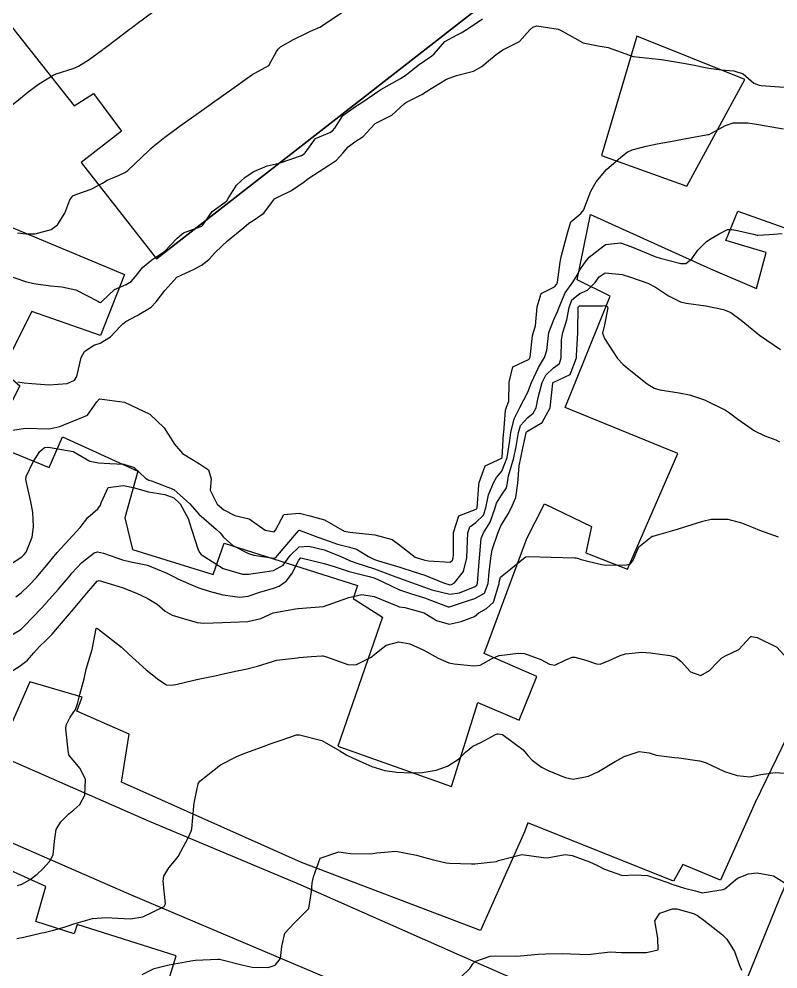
# Model space of a CAD drawing. Header units: metres. Extents: x 318500 to 325275, y 7408834 to 7428799.
# Drawn here: x 321694.2 to 321754.5, y 7415298 to 7415373.5 of the extents above; entities that cross this region are included whole.
import ezdxf

# ---------------------------------------------------------------- set-up
doc = ezdxf.new("R2010")
doc.units = ezdxf.units.M
doc.header["$MEASUREMENT"] = 0
for name, color, linetype in [('Curvas de Nivel 1m', 11, 'Continuous'), ('Curvas de Nivel 5m', 15, 'Continuous'), ('Edificações', 30, 'Continuous'), ('Vias Primárias', 230, 'Continuous')]:
    doc.layers.add(name, color=color, linetype=linetype)

msp = doc.modelspace()

# ---------------------------------------------------------------- linework, layer by layer
at = {"layer": 'Curvas de Nivel 1m', "flags": 128}
for points, elevation in [([(321693.563, 7415366.558), (321694.336, 7415367.169), (321694.955, 7415367.683), (321695.803, 7415368.31), (321696.969, 7415369.035), (321697.197, 7415369.137), (321698.532, 7415369.561), (321698.98, 7415369.744), (321699.821, 7415370.264), (321700.908, 7415371.081), (321700.957, 7415371.124), (321701.001, 7415371.154), (321702.099, 7415371.984), (321703.024, 7415372.676), (321703.243, 7415372.84), (321703.528, 7415373.053), (321705.042, 7415374.182)], 742), ([(321694.139, 7415356.506), (321694.803, 7415356.436), (321695.534, 7415356.422), (321696.806, 7415356.782), (321697.31, 7415357.133), (321697.883, 7415358.065), (321698.272, 7415359.119), (321698.521, 7415359.439), (321698.847, 7415359.589), (321699.981, 7415359.966), (321700.861, 7415360.467), (321701.247, 7415360.693), (321702.135, 7415361.067), (321702.643, 7415361.292), (321702.874, 7415361.453), (321704.524, 7415363.035), (321704.714, 7415363.212), (321704.895, 7415363.366), (321705.827, 7415364.096), (321706.919, 7415364.92), (321706.965, 7415364.954), (321707.027, 7415364.999), (321708.133, 7415365.787), (321708.941, 7415366.359), (321709.304, 7415366.615), (321709.799, 7415366.967), (321710.958, 7415367.798), (321712.547, 7415368.926), (321712.792, 7415369.104), (321712.974, 7415369.189), (321714.086, 7415369.807), (321714.692, 7415370.903), (321714.808, 7415371.097), (321715.006, 7415371.273), (321716.044, 7415371.855), (321717.022, 7415372.353), (321717.373, 7415372.517), (321718.132, 7415372.853), (321719.036, 7415373.463), (321719.864, 7415374.01)], 743), ([(321693.228, 7415353.183), (321694.752, 7415352.643), (321695.42, 7415352.483), (321696.748, 7415352.308), (321697.645, 7415352.228), (321698.743, 7415351.979), (321700.503, 7415351.083), (321700.643, 7415350.995), (321700.729, 7415350.98), (321700.789, 7415351.02), (321700.841, 7415351.079), (321701.817, 7415351.997), (321702.75, 7415352.42), (321703.158, 7415352.65), (321703.487, 7415353.049), (321704.041, 7415353.77), (321704.78, 7415354.374), (321705.186, 7415354.622), (321705.792, 7415355.015), (321706.801, 7415356.087), (321707.293, 7415356.507), (321708.606, 7415356.982), (321708.76, 7415357.032), (321708.812, 7415357.106), (321709.584, 7415358.214), (321710.605, 7415358.954), (321710.74, 7415359.054), (321710.844, 7415359.24), (321711.503, 7415360.298), (321712.207, 7415360.93), (321712.875, 7415361.371), (321713.946, 7415361.843), (321714.882, 7415362.054), (321716.659, 7415362.645), (321716.889, 7415362.783), (321716.97, 7415362.869), (321717.772, 7415363.992), (321718.915, 7415364.488), (321719.136, 7415364.619), (321719.302, 7415364.836), (321719.945, 7415365.819), (321720.946, 7415366.541), (321721.122, 7415366.643), (321721.371, 7415366.814), (321722.961, 7415367.892), (321724.526, 7415368.767), (321724.975, 7415369.065), (321725.917, 7415369.819), (321726.997, 7415370.573), (321727.19, 7415370.737), (321728.038, 7415371.701), (321729.023, 7415372.244), (321729.333, 7415372.397), (321729.824, 7415372.698), (321731.038, 7415373.514)], 744), ([(321693.041, 7415340.736), (321694.597, 7415340.976), (321694.766, 7415340.99), (321696.597, 7415340.95), (321696.776, 7415340.959), (321697.494, 7415341.127), (321698.264, 7415341.456), (321698.607, 7415341.586), (321699.676, 7415342.032), (321700.428, 7415343.083), (321700.633, 7415343.33), (321702.63, 7415343.06), (321704.616, 7415342.096), (321705.767, 7415341.013), (321706.581, 7415339.732), (321707.212, 7415338.994), (321708.562, 7415338.161), (321709.277, 7415337.689), (321709.485, 7415336.966), (321709.426, 7415336.077), (321709.967, 7415334.958), (321710.513, 7415334.514), (321711.381, 7415334.063), (321712.503, 7415333.805), (321713.783, 7415332.907), (321714.489, 7415332.769), (321714.613, 7415332.898), (321715.263, 7415334.134), (321716.511, 7415334.255), (321717.324, 7415334.042), (321718.503, 7415333.723), (321720.052, 7415332.824), (321720.489, 7415332.732), (321722.244, 7415332.55), (321722.487, 7415332.519), (321723.868, 7415332.153), (321724.479, 7415331.7), (321725.685, 7415330.748), (321726.467, 7415330.512), (321726.746, 7415330.456), (321728.465, 7415330.362), (321728.663, 7415330.511), (321728.716, 7415330.706), (321728.725, 7415330.959), (321728.726, 7415332.706), (321729.164, 7415334.047), (321730.518, 7415334.555), (321730.591, 7415334.607), (321730.612, 7415334.679), (321730.748, 7415336.477), (321730.763, 7415336.678), (321731.241, 7415337.996), (321732.57, 7415338.618), (321732.588, 7415338.66), (321732.704, 7415340.552), (321732.712, 7415340.658), (321732.864, 7415342.419), (321732.931, 7415342.655), (321733.114, 7415343.132), (321733.146, 7415344.653), (321733.448, 7415345.869), (321734.677, 7415346.438), (321734.766, 7415346.541), (321734.802, 7415346.628), (321735.009, 7415348.322), (321735.081, 7415348.624), (321735.23, 7415349.137), (321735.36, 7415350.621), (321735.676, 7415351.686), (321736.754, 7415352.226), (321736.923, 7415352.433), (321736.982, 7415352.598), (321737.205, 7415354.175), (321737.279, 7415354.595), (321737.597, 7415355.797), (321737.804, 7415356.59), (321738.037, 7415357.372), (321738.832, 7415358.058), (321739.069, 7415358.344), (321739.163, 7415358.575), (321739.62, 7415359.807), (321740.061, 7415360.562), (321740.88, 7415361.548), (321742, 7415362.533), (321742.517, 7415362.905), (321742.899, 7415363.11), (321744.009, 7415363.403), (321744.906, 7415363.573), (321746.248, 7415363.817), (321746.915, 7415363.943), (321748.776, 7415364.3), (321748.919, 7415364.314), (321749.025, 7415364.332), (321749.213, 7415364.437), (321750.31, 7415365.046), (321750.932, 7415365.244), (321752.101, 7415365.234), (321752.931, 7415365.123), (321754.438, 7415364.857), (321754.926, 7415364.768)], 746), ([(321693.486, 7415330.143), (321694.464, 7415330.767), (321694.668, 7415330.957), (321694.807, 7415331.157), (321695.292, 7415332.342), (321695.403, 7415333.151), (321695.332, 7415334.328), (321695.177, 7415335.153), (321694.79, 7415336.914), (321694.804, 7415337.157), (321695.379, 7415338.335), (321695.891, 7415339.147), (321696.257, 7415339.461), (321696.575, 7415339.49), (321698.549, 7415339.131), (321698.57, 7415339.127), (321698.6, 7415339.11), (321699.862, 7415338.389), (321700.562, 7415338.238), (321701.444, 7415338.189), (321702.561, 7415338.134), (321703.382, 7415337.872), (321704.273, 7415337.034), (321704.548, 7415336.87), (321704.757, 7415336.817), (321706.537, 7415336.119), (321707.796, 7415334.987), (321708.508, 7415334.169), (321709.907, 7415332.959), (321710.208, 7415332.675), (321710.484, 7415332.333), (321711.227, 7415331.688), (321712.471, 7415331.035), (321712.889, 7415330.916), (321714.467, 7415330.669), (321714.63, 7415330.735), (321714.767, 7415330.896), (321716.276, 7415332.661), (321716.448, 7415332.871), (321716.466, 7415332.895), (321716.49, 7415332.895), (321716.55, 7415332.869), (321717.966, 7415332.329), (321718.483, 7415332.155), (321719.521, 7415331.788), (321720.477, 7415331.544), (321721.043, 7415331.379), (321721.985, 7415330.797), (321722.467, 7415330.571), (321722.783, 7415330.467), (321724.458, 7415329.945), (321725.62, 7415329.581), (321726.449, 7415329.309), (321727.927, 7415328.718), (321728.438, 7415328.559), (321728.576, 7415328.57), (321728.819, 7415328.704), (321729.532, 7415329.616), (321729.782, 7415330.69), (321729.848, 7415332.054), (321729.859, 7415332.689), (321730.014, 7415333.17), (321730.502, 7415333.498), (321731.103, 7415334.082), (321731.299, 7415334.672), (321731.516, 7415335.689), (321731.902, 7415336.666), (321732.149, 7415337.069), (321732.559, 7415337.584), (321732.987, 7415338.654), (321733.211, 7415340.03), (321733.279, 7415340.65), (321733.533, 7415341.729), (321734.002, 7415342.639), (321734.642, 7415343.868), (321734.919, 7415344.626), (321735.471, 7415345.815), (321735.953, 7415346.611), (321736.125, 7415347.172), (321736.3, 7415348.606), (321736.721, 7415349.684), (321737.016, 7415350.308), (321737.104, 7415350.596), (321737.598, 7415351.741), (321738.194, 7415352.586), (321738.419, 7415352.929), (321738.775, 7415353.592), (321739.18, 7415354.178), (321739.498, 7415354.569), (321740.8, 7415355.582), (321741.976, 7415355.706), (321742.799, 7415355.426), (321744.643, 7415354.65), (321744.791, 7415354.592), (321745.126, 7415354.495), (321746.784, 7415354.078), (321747.163, 7415354.086), (321747.658, 7415354.457), (321748.118, 7415355.133), (321748.811, 7415355.825), (321749.192, 7415356.059), (321749.803, 7415356.43), (321750.471, 7415356.776), (321750.824, 7415356.781), (321751.126, 7415356.718), (321752.543, 7415356.394), (321752.819, 7415356.337), (321752.874, 7415356.334), (321753.785, 7415356.376), (321754.821, 7415356.447)], 747), ([(321693.987, 7415327.596), (321694.421, 7415327.909), (321695.059, 7415328.525), (321695.635, 7415329.148), (321696.013, 7415329.578), (321696.455, 7415330.107), (321696.915, 7415330.681), (321697.274, 7415331.128), (321698.483, 7415332.453), (321699.112, 7415333.101), (321699.699, 7415333.895), (321700.513, 7415334.585), (321700.724, 7415334.87), (321700.772, 7415335.077), (321701.328, 7415336.282), (321702.541, 7415336.456), (321703.308, 7415336.279), (321704.534, 7415335.936), (321705.821, 7415335.721), (321706.527, 7415335.475), (321707.03, 7415334.995), (321707.665, 7415333.826), (321707.939, 7415332.986), (321708.474, 7415331.34), (321708.593, 7415331.1), (321708.706, 7415330.976), (321710.454, 7415329.855), (321711.981, 7415329.393), (321712.447, 7415329.399), (321713.766, 7415329.591), (321714.452, 7415329.697), (321715.224, 7415330.123), (321715.754, 7415330.881), (321716.477, 7415331.56), (321717.247, 7415331.628), (321718.475, 7415331.328), (321719.732, 7415330.827), (321720.465, 7415330.48), (321720.965, 7415330.31), (321722.455, 7415329.822), (321723.94, 7415329.275), (321724.445, 7415329.092), (321725.39, 7415328.75), (321726.434, 7415328.359), (321727.018, 7415328.144), (321728.427, 7415327.818), (321729.197, 7415327.93), (321730.436, 7415328.433), (321730.588, 7415328.528), (321730.643, 7415328.678), (321730.773, 7415330.37), (321730.793, 7415330.677), (321730.919, 7415332.242), (321731.1, 7415332.674), (321731.647, 7415333.525), (321732.029, 7415334.665), (321732.142, 7415335.048), (321732.535, 7415335.675), (321732.938, 7415336.26), (321733.015, 7415336.653), (321733.107, 7415337.203), (321733.509, 7415338.646), (321733.698, 7415339.529), (321733.877, 7415340.641), (321734.051, 7415341.196), (321734.618, 7415341.857), (321735.051, 7415342.196), (321735.281, 7415342.62), (321735.445, 7415343.425), (321735.778, 7415344.613), (321736.068, 7415345.199), (321736.668, 7415345.787), (321737.13, 7415346.139), (321737.287, 7415346.594), (321737.291, 7415348.005), (321737.401, 7415348.593), (321737.719, 7415349.591), (321737.905, 7415350.588), (321738.134, 7415351.191), (321738.746, 7415351.68), (321739.368, 7415351.953), (321739.984, 7415352.562), (321740.302, 7415353.022), (321740.772, 7415353.338), (321742.103, 7415353.197), (321742.767, 7415352.995), (321744.163, 7415352.506), (321744.757, 7415352.197), (321745.78, 7415351.514), (321746.746, 7415351.021), (321747.193, 7415350.912), (321748.743, 7415350.719), (321750.151, 7415350.426), (321750.736, 7415350.179), (321751.566, 7415349.569), (321752.714, 7415348.631), (321753.015, 7415348.385), (321754.693, 7415347.233)], 748), ([(321693.234, 7415324.32), (321694.388, 7415325.004), (321694.473, 7415325.075), (321694.555, 7415325.158), (321695.455, 7415326.094), (321696.41, 7415327.109), (321696.436, 7415327.14), (321697.362, 7415328.19), (321698.143, 7415329.114), (321698.277, 7415329.278), (321698.446, 7415329.491), (321699.227, 7415330.33), (321700.206, 7415331.084), (321700.471, 7415331.167), (321700.954, 7415331.075), (321702.462, 7415330.547), (321703.121, 7415330.39), (321704.456, 7415330.103), (321705.969, 7415329.486), (321706.444, 7415329.244), (321706.894, 7415328.995), (321708.43, 7415328.33), (321709.346, 7415328.046), (321710.422, 7415327.766), (321711.772, 7415327.577), (321712.421, 7415327.648), (321713.372, 7415327.964), (321714.431, 7415328.279), (321714.882, 7415328.445), (321715.471, 7415328.885), (321715.91, 7415329.416), (321716.465, 7415330.507), (321716.626, 7415330.709), (321718.461, 7415330.259), (321719.271, 7415330.019), (321720.452, 7415329.603), (321722.025, 7415329.218), (321722.445, 7415329.103), (321723.163, 7415328.779), (321724.431, 7415328.159), (321725.308, 7415327.87), (321726.422, 7415327.513), (321728.319, 7415326.804), (321728.411, 7415326.799), (321729.83, 7415327.277), (321730.422, 7415327.462), (321731.202, 7415327.899), (321731.49, 7415328.67), (321731.572, 7415329.551), (321731.696, 7415330.668), (321731.809, 7415331.334), (321732.248, 7415332.662), (321732.315, 7415332.839), (321732.499, 7415333.245), (321733.029, 7415334.136), (321733.316, 7415334.648), (321733.684, 7415335.491), (321733.845, 7415336.641), (321733.932, 7415338.008), (321734.065, 7415338.638), (321734.161, 7415339.051), (321734.509, 7415340.631), (321734.533, 7415340.699), (321734.602, 7415340.765), (321735.779, 7415341.446), (321736.405, 7415342.603), (321736.616, 7415344.567), (321736.624, 7415344.6), (321736.632, 7415344.618), (321736.65, 7415344.631), (321737.976, 7415345.271), (321738.483, 7415346.582), (321738.492, 7415346.773), (321738.586, 7415348.581), (321738.59, 7415348.702), (321738.623, 7415350.581), (321738.649, 7415350.663), (321738.732, 7415350.716), (321740.567, 7415350.718), (321740.733, 7415350.733), (321740.896, 7415350.711), (321740.988, 7415350.546), (321740.716, 7415349.194), (321740.565, 7415348.552), (321740.703, 7415348.113), (321741.738, 7415346.534), (321742.2, 7415346.054), (321742.671, 7415345.662), (321744.094, 7415344.506), (321744.655, 7415344.167), (321745.104, 7415344.042), (321746.65, 7415343.814), (321747.472, 7415343.634), (321748.642, 7415343.244), (321750.321, 7415342.423), (321750.627, 7415342.226), (321751.307, 7415341.722), (321752.606, 7415340.794), (321753.446, 7415340.377), (321754.302, 7415340.069), (321754.596, 7415339.918)], 749), ([(321694.113, 7415304.684), (321694.477, 7415304.792), (321695.135, 7415305.145), (321695.699, 7415305.564), (321696.133, 7415306.003), (321696.676, 7415306.591), (321696.959, 7415307.122), (321697.073, 7415308.209), (321697.205, 7415309.12), (321697.554, 7415309.742), (321698.189, 7415310.367), (321698.61, 7415310.687), (321699.072, 7415311.097), (321699.462, 7415311.84), (321699.525, 7415313.091), (321699.111, 7415313.969), (321698.249, 7415314.967), (321698.2, 7415315.061), (321698.192, 7415315.111), (321698.184, 7415315.178), (321697.966, 7415317.115), (321697.991, 7415317.408), (321698.294, 7415318.045), (321698.741, 7415318.666), (321698.881, 7415319.101), (321699.063, 7415319.844), (321699.43, 7415321.094), (321699.583, 7415321.85), (321699.935, 7415323.086), (321700.041, 7415323.409), (321700.369, 7415325.08), (321700.39, 7415325.103), (321700.474, 7415325.079), (321702.368, 7415323.592), (321702.967, 7415323.051), (321704.342, 7415321.814), (321705.33, 7415321.015), (321705.943, 7415320.623), (321706.326, 7415320.583), (321706.68, 7415320.643), (321708.123, 7415320.982), (321708.289, 7415321.022), (321708.331, 7415321.029), (321709.928, 7415321.364), (321710.338, 7415321.452), (321711.547, 7415321.727), (321712.345, 7415321.896), (321713.161, 7415322.099), (321714.354, 7415322.475), (321714.692, 7415322.558), (321716.358, 7415322.766), (321716.454, 7415322.773), (321717.471, 7415322.853), (321718.286, 7415322.916), (321718.361, 7415322.914), (321718.641, 7415322.837), (321720.351, 7415322.219), (321720.972, 7415322.19), (321722.155, 7415322.793), (321722.278, 7415322.875), (321722.362, 7415322.945), (321723.387, 7415323.763), (321724.379, 7415324.031), (321725.267, 7415323.861), (321726.369, 7415323.365), (321727.503, 7415322.723), (321728.355, 7415322.351), (321728.788, 7415322.269), (321730.351, 7415322.112), (321730.847, 7415322.18), (321731.748, 7415322.666), (321732.154, 7415322.871), (321732.364, 7415322.932), (321733.876, 7415323.129), (321734.367, 7415323.093), (321735.652, 7415322.611), (321736.355, 7415322.242), (321736.767, 7415322.185), (321737.632, 7415322.587), (321738.141, 7415322.804), (321738.363, 7415322.802), (321739.223, 7415322.567), (321740.07, 7415322.268), (321740.357, 7415322.263), (321741.073, 7415322.539), (321741.946, 7415322.947), (321742.368, 7415323.067), (321743.672, 7415323.205), (321744.37, 7415323.156), (321745.906, 7415322.938), (321746.365, 7415322.817), (321746.803, 7415322.463), (321747.544, 7415321.644), (321748.349, 7415321.354), (321749.039, 7415321.747), (321749.712, 7415322.426), (321750.036, 7415322.752), (321750.368, 7415322.934), (321751.372, 7415323.408), (321752.262, 7415324.392), (321752.337, 7415324.445), (321752.391, 7415324.453), (321752.843, 7415324.383), (321754.379, 7415323.608), (321755.529, 7415322.348)], 751), ([(321694.06, 7415300.474), (321694.636, 7415300.576), (321696.067, 7415300.907), (321696.245, 7415300.95), (321696.983, 7415301.121), (321697.819, 7415301.366), (321698.073, 7415301.446), (321698.602, 7415301.629), (321700.08, 7415302.05), (321701.157, 7415302.14), (321702.08, 7415302.073), (321703.095, 7415302.025), (321704.082, 7415302.192), (321705.769, 7415303.005), (321705.883, 7415303.213), (321705.676, 7415305.007), (321705.727, 7415305.405), (321706.136, 7415306.067), (321706.565, 7415306.573), (321706.874, 7415306.989), (321707.686, 7415308.505), (321707.92, 7415308.982), (321707.97, 7415309.185), (321708.11, 7415310.981), (321708.12, 7415311.062), (321708.208, 7415311.488), (321708.456, 7415312.747), (321708.601, 7415312.974), (321710.243, 7415314.258), (321711.532, 7415314.931), (321712.041, 7415315.135), (321712.254, 7415315.212), (321713.504, 7415315.665), (321714.266, 7415315.947), (321714.96, 7415316.199), (321716.276, 7415316.63), (321716.504, 7415316.639), (321718.27, 7415316.182), (321719.705, 7415315.379), (321720.253, 7415315.037), (321720.708, 7415314.813), (321721.78, 7415314.332), (321722.243, 7415314.137), (321723.277, 7415313.811), (321724.239, 7415313.672), (321725.37, 7415313.617), (321726.239, 7415313.658), (321727.362, 7415313.844), (321728.244, 7415314.141), (321729.123, 7415314.697), (321729.689, 7415315.258), (321730.266, 7415315.747), (321730.909, 7415316.035), (321732.055, 7415316.662), (321732.221, 7415316.72), (321732.281, 7415316.72), (321732.624, 7415316.655), (321734.262, 7415315.449), (321734.629, 7415314.998), (321734.965, 7415314.619), (321735.725, 7415314.081), (321736.248, 7415313.816), (321737.583, 7415313.243), (321738.238, 7415313.121), (321739.439, 7415313.365), (321740.248, 7415313.739), (321740.761, 7415314.034), (321741.554, 7415314.531), (321742.264, 7415314.925), (321743.462, 7415315.314), (321744.267, 7415315.208), (321744.813, 7415315.039), (321746.264, 7415314.848), (321746.622, 7415314.823), (321748.261, 7415314.58), (321748.722, 7415314.435), (321750.25, 7415313.742), (321751.236, 7415313.414), (321752.244, 7415313.315), (321753.132, 7415313.492), (321754.25, 7415313.66), (321755.01, 7415313.591)], 752), ([(321704.019, 7415297.602), (321704.962, 7415298.08), (321706.03, 7415298.35), (321706.58, 7415298.443), (321708.036, 7415298.713), (321708.266, 7415298.739), (321710.038, 7415298.836), (321710.155, 7415298.832), (321712.032, 7415298.359), (321712.757, 7415298.181), (321714.029, 7415298.15), (321714.581, 7415298.335), (321715.004, 7415298.88), (321715.107, 7415299.827), (321715.35, 7415300.877), (321716.078, 7415301.691), (321717.235, 7415302.853), (321717.46, 7415304.2), (321717.502, 7415304.849), (321717.62, 7415305.355), (321718.15, 7415306.84), (321719.638, 7415307.343), (321720.155, 7415307.278), (321720.548, 7415307.208), (321722.154, 7415307.193), (321722.64, 7415307.268), (321724.157, 7415307.411), (321725.805, 7415307.092), (321726.153, 7415306.991), (321726.352, 7415306.937), (321727.142, 7415306.725), (321728.147, 7415306.477), (321728.409, 7415306.443), (321730.146, 7415306.401), (321730.414, 7415306.409), (321732.149, 7415306.579), (321732.206, 7415306.602), (321732.299, 7415306.658), (321734.158, 7415307.141), (321735.868, 7415306.891), (321736.154, 7415306.874), (321737.603, 7415307.141), (321738.157, 7415307.064), (321739.524, 7415306.559), (321740.146, 7415306.274), (321740.713, 7415305.97), (321742.134, 7415305.465), (321743.128, 7415305.517), (321744.135, 7415305.47), (321745.655, 7415304.95), (321746.124, 7415304.764), (321747.064, 7415304.456), (321747.936, 7415304.261), (321748.118, 7415304.203), (321748.456, 7415304.097), (321750.119, 7415304.345), (321750.266, 7415304.418), (321751.266, 7415305.27), (321752.138, 7415305.603), (321752.835, 7415305.684), (321754.136, 7415305.443), (321755.899, 7415304.342)], 753), ([(321729.317, 7415297.394), (321730.031, 7415298.081), (321730.253, 7415298.463), (321730.515, 7415298.675), (321731.647, 7415299.062), (321732.047, 7415299.095), (321733.632, 7415299.05), (321734.047, 7415299.077), (321735.437, 7415299.221), (321736.05, 7415299.246), (321737.366, 7415299.271), (321738.05, 7415299.252), (321739.421, 7415299.187), (321740.051, 7415299.262), (321741.17, 7415299.417), (321742.053, 7415299.362), (321743.22, 7415299.341), (321744.053, 7415299.361), (321744.965, 7415299.578), (321744.952, 7415300.487), (321744.706, 7415301.875), (321745.097, 7415302.485), (321746.104, 7415302.825), (321746.456, 7415302.817), (321747.779, 7415302.445), (321748.098, 7415302.304), (321748.602, 7415301.925), (321750.075, 7415300.755), (321750.428, 7415300.415), (321751.022, 7415299.439), (321751.391, 7415298.4), (321751.577, 7415297.939)], 754)]:
    msp.add_lwpolyline(points, dxfattribs=dict(at, elevation=elevation))
at = {"layer": 'Curvas de Nivel 5m', "flags": 128}
for points, elevation in [([(321694.146, 7415344.669), (321694.644, 7415344.604), (321695.261, 7415344.537), (321696.643, 7415344.441), (321698.061, 7415344.535), (321698.647, 7415344.813), (321698.833, 7415345.107), (321699.168, 7415346.607), (321699.437, 7415347.099), (321700.184, 7415347.591), (321700.69, 7415347.759), (321701.516, 7415348.254), (321702.277, 7415349.064), (321702.483, 7415349.292), (321702.714, 7415349.465), (321703.617, 7415349.944), (321704.726, 7415350.607), (321705.138, 7415351.024), (321705.821, 7415351.936), (321706.76, 7415353), (321708.135, 7415353.621), (321708.775, 7415353.975), (321709.336, 7415354.417), (321709.84, 7415354.964), (321710.799, 7415355.863), (321712.086, 7415356.931), (321712.475, 7415357.265), (321712.819, 7415357.487), (321713.665, 7415358.074), (321714.286, 7415358.906), (321714.534, 7415359.214), (321714.847, 7415359.379), (321715.863, 7415359.876), (321716.865, 7415360.567), (321717.036, 7415360.699), (321717.236, 7415360.865), (321718.881, 7415361.912), (321719.446, 7415362.273), (321719.94, 7415362.83), (321720.377, 7415363.346), (321720.904, 7415363.734), (321721.557, 7415364.164), (321722.135, 7415364.802), (321722.525, 7415365.197), (321722.929, 7415365.407), (321723.845, 7415365.868), (321724.815, 7415366.762), (321724.951, 7415366.857), (321726.215, 7415367.489), (321726.962, 7415367.966), (321728.176, 7415368.722), (321728.974, 7415369.008), (321730.319, 7415369.35), (321730.986, 7415369.715), (321731.503, 7415370.164), (321732.126, 7415370.669), (321732.636, 7415371.034), (321733.009, 7415371.242), (321733.961, 7415371.7), (321734.787, 7415372.634), (321735.032, 7415372.836), (321735.356, 7415372.948), (321737.031, 7415372.691), (321737.214, 7415372.598), (321739.015, 7415371.607), (321740.199, 7415371.375), (321741.01, 7415371.22), (321743, 7415370.52), (321744.997, 7415370.293), (321745.227, 7415370.266), (321746.993, 7415369.991), (321747.574, 7415369.879), (321748.987, 7415369.601), (321749.969, 7415369.452), (321750.989, 7415369.369), (321751.719, 7415369.141), (321752.565, 7415368.396), (321752.978, 7415368.245), (321753.14, 7415368.225), (321754.976, 7415368.075)], 745), ([(321693.765, 7415321.742), (321694.345, 7415322.134), (321694.927, 7415322.578), (321695.431, 7415323.149), (321695.867, 7415323.645), (321696.375, 7415324.124), (321696.889, 7415324.626), (321697.306, 7415325.126), (321698.403, 7415326.44), (321698.972, 7415327.102), (321699.623, 7415327.891), (321700.436, 7415328.846), (321700.616, 7415328.899), (321702.429, 7415328.341), (321703.578, 7415327.888), (321704.417, 7415327.505), (321705.198, 7415327.018), (321705.852, 7415326.456), (321706.401, 7415326.144), (321707.572, 7415325.814), (321708.396, 7415325.571), (321708.927, 7415325.504), (321710.396, 7415325.568), (321711.045, 7415325.589), (321712.397, 7415325.634), (321713.428, 7415325.881), (321714.404, 7415326.334), (321716.194, 7415326.659), (321716.408, 7415326.667), (321718.41, 7415326.84), (321719.881, 7415327.363), (321720.421, 7415327.554), (321721.448, 7415327.781), (321722.423, 7415327.631), (321724.324, 7415326.849), (321724.411, 7415326.82), (321724.865, 7415326.755), (321726.406, 7415326.326), (321727.391, 7415325.716), (321728.397, 7415325.423), (321729.335, 7415325.631), (321730.404, 7415326.052), (321730.753, 7415326.33), (321731.352, 7415326.671), (321731.895, 7415327.188), (321732.341, 7415328.661), (321732.349, 7415328.754), (321732.447, 7415329.156), (321733.268, 7415329.838), (321734.277, 7415330.633), (321734.471, 7415330.769), (321734.653, 7415330.808), (321736.472, 7415330.764), (321738.366, 7415330.686), (321738.471, 7415330.693), (321738.575, 7415330.682), (321738.859, 7415330.574), (321740.464, 7415330.165), (321740.888, 7415330.119), (321742.464, 7415330.134), (321742.771, 7415330.211), (321742.996, 7415330.515), (321743.426, 7415331.57), (321744.499, 7415332.408), (321744.566, 7415332.432), (321744.847, 7415332.495), (321746.505, 7415332.988), (321747.249, 7415333.201), (321748.512, 7415333.604), (321749.175, 7415333.772), (321750.514, 7415333.776), (321751.597, 7415333.49), (321752.507, 7415333.11), (321753.023, 7415332.9), (321754.5, 7415332.36)], 750)]:
    msp.add_lwpolyline(points, dxfattribs=dict(at, elevation=elevation))
at = {"layer": 'Edificações'}
for points in [[(321745.469, 7415385.899), (321739.675, 7415393.76), (321734.886, 7415390.264), (321733.087, 7415393.411), (321733.668, 7415394.064), (321733.087, 7415395.154), (321739.493, 7415400.004), (321733.711, 7415407.123), (321728.573, 7415409.103), (321723.843, 7415405.277), (321726.498, 7415401.609), (321692.405, 7415374.422), (321698.626, 7415366.591), (321700.153, 7415367.571), (321702.372, 7415364.593), (321699.172, 7415362.087), (321705.163, 7415354.455)], [(321705.163, 7415354.455), (321745.469, 7415385.899)], [(321743.282, 7415372.119), (321740.483, 7415362.651), (321747.254, 7415360.216), (321751.859, 7415368.692), (321743.282, 7415372.119)]]:
    msp.add_lwpolyline(points, close=True, dxfattribs=at)
for points in [[(321679.824, 7415362.727), (321702.629, 7415353.201), (321700.721, 7415348.351), (321695.258, 7415350.256), (321692.917, 7415345.58), (321694.305, 7415344.367), (321691.963, 7415339.777), (321696.646, 7415337.872), (321697.686, 7415340.297), (321703.682, 7415337.592), (321702.641, 7415333.868), (321702.641, 7415333.868), (321703.248, 7415331.356), (321709.665, 7415329.364), (321710.532, 7415331.876), (321721.111, 7415328.498), (321720.764, 7415327.459), (321723.105, 7415325.987), (321719.555, 7415315.74), (321728.573, 7415312.536), (321730.654, 7415319.204), (321733.949, 7415317.819), (321735.336, 7415321.283), (321731.174, 7415323.101), (321734.56, 7415332.223), (321735.947, 7415334.994), (321739.676, 7415333.175), (321739.242, 7415331.097), (321742.537, 7415329.798), (321746.526, 7415338.978), (321737.599, 7415342.649), (321741.154, 7415351.482), (321738.553, 7415352.781), (321739.593, 7415357.977), (321749.131, 7415353.647), (321752.773, 7415352.088), (321753.554, 7415354.946), (321750.345, 7415355.899), (321751.299, 7415358.237), (321754.941, 7415356.938)], [(321756.059, 7415318.267), (321752.681, 7415311.278), (321749.915, 7415305.091), (321746.918, 7415306.349), (321746.199, 7415305.023), (321734.639, 7415309.664), (321734.353, 7415308.942), (321730.883, 7415301.103), (321716.663, 7415306.506), (321702.377, 7415312.883), (321702.984, 7415316.694), (321698.822, 7415318.512), (321699.256, 7415319.638), (321695.094, 7415320.851), (321693.446, 7415317.04)], [(321705.455, 7415294.929), (321706.716, 7415299.082), (321698.857, 7415301.574), (321698.624, 7415300.827), (321695.587, 7415301.807), (321696.381, 7415304.607), (321690.162, 7415307.411), (321688.246, 7415302.37), (321690.113, 7415301.838), (321685.018, 7415287.913)]]:
    msp.add_lwpolyline(points, dxfattribs=at)
at = {"layer": 'Vias Primárias'}
for points in [[(321109.374, 7414841.125, 0), (321121.447, 7414845.471, -0.165445)], [(321765.34, 7415395.456), (321744.625, 7415404.944), (321724.485, 7415413.867), (321697.506, 7415425.774, 0.486188), (321688.883, 7415421.18), (321687.15, 7415413.248), (321685.424, 7415405.476), (321683.009, 7415394.098), (321681.169, 7415386.149), (321678.81, 7415375.452), (321676.624, 7415364.639), (321674.782, 7415354.854), (321672.367, 7415344.157), (321669.03, 7415329.435, 0.427272), (321672.767, 7415323.79), (321684.56, 7415318.499), (321693.126, 7415314.824), (321704.563, 7415309.79), (321716.601, 7415304.727), (321728.997, 7415299.235), (321745.478, 7415292.012, 0.358334)], [(321719.348, 7415297.052), (321703.172, 7415303.899), (321689.325, 7415309.931), (321671.013, 7415318.246, 0.355472), (321664.751, 7415316.601, 0.110595), (321663.712, 7415314.213), (321661.633, 7415305.479), (321658.303, 7415289.984)]]:
    msp.add_lwpolyline(points, format="xyb", dxfattribs=at)
msp.add_lwpolyline([(321750.463, 7415293.418), (321754.622, 7415303.67), (321758.671, 7415312.996), (321764.165, 7415325.135), (321765.515, 7415328.222)], dxfattribs=at)

doc.saveas('drawing.dxf')
